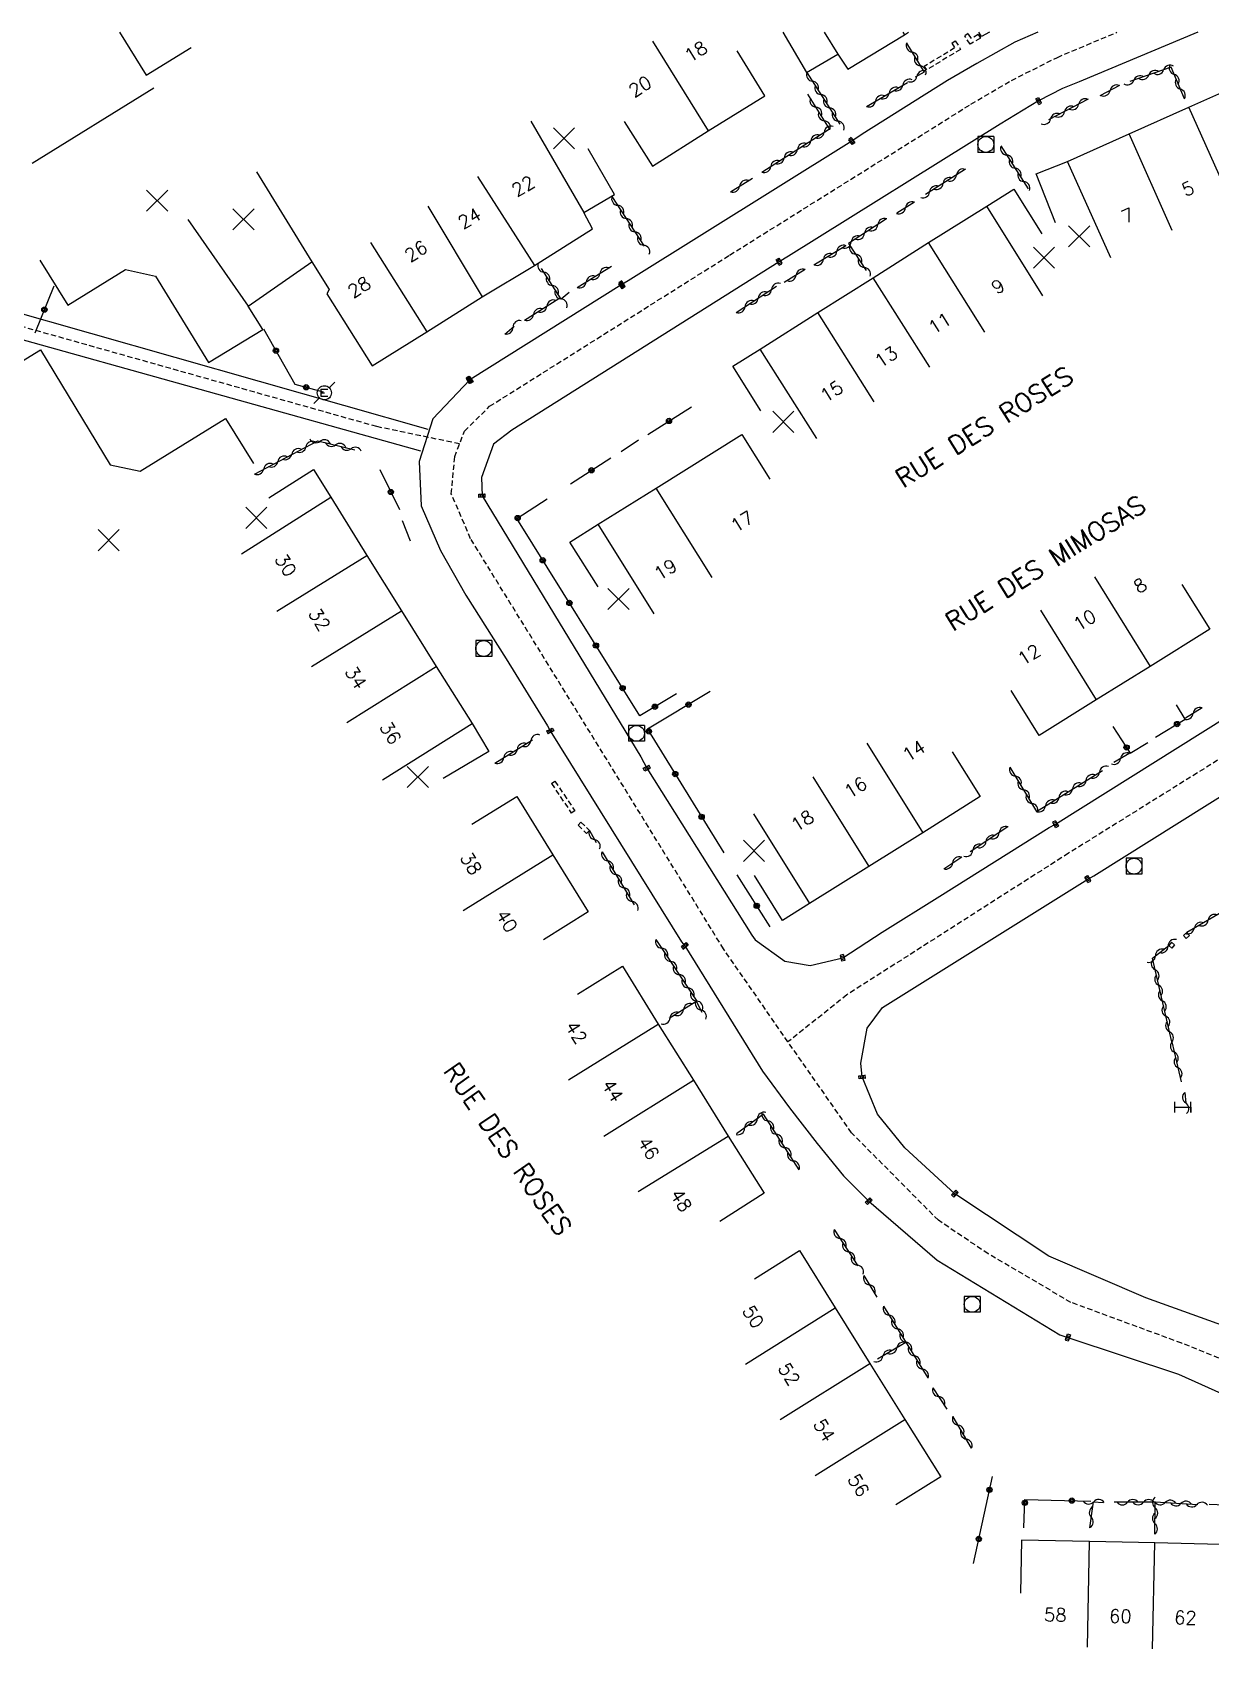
# Model space of a CAD drawing. Header units: millimetres. Extents: x 74999 to 76000, y 157000 to 158000.
# Drawn here: x 75259.1 to 75370.6, y 157847.1 to 158000 of the extents above; entities that cross this region are included whole.
import ezdxf
from ezdxf.enums import TextEntityAlignment as Align

# ---------------------------------------------------------------- set-up
doc = ezdxf.new("R2010")
doc.units = ezdxf.units.MM
doc.linetypes.add('DASHED', pattern=[0.75, 0.5, -0.25])
doc.layers.get('0').update_dxf_attribs({"linetype": 'CONTINUOUS'})
for name, color, linetype in [('w0001', 6, 'DASHED'), ('w0008', 7, 'CONTINUOUS'), ('W0100', 7, 'CONTINUOUS'), ('W0112', 1, 'DASHED'), ('W0310', 3, 'CONTINUOUS'), ('W0322', 7, 'CONTINUOUS'), ('w0400', 7, 'CONTINUOUS'), ('w0420', 7, 'CONTINUOUS'), ('W0471', 7, 'CONTINUOUS'), ('w0989', 7, 'CONTINUOUS'), ('W0991', 7, 'CONTINUOUS'), ('W1102', 7, 'CONTINUOUS'), ('W1474', 7, 'CONTINUOUS')]:
    doc.layers.add(name, color=color, linetype=linetype)
doc.styles.get("Standard").update_dxf_attribs({"font": 'romans.shx', "width": 0.85})

# ---------------------------------------------------------------- blocks, each defined once
blk = doc.blocks.new('t991o')
at = {"color": 0, "linetype": 'Continuous'}
for p, q in [((-1, 1), (1, -1)), ((-1, -1), (1, 1))]:
    blk.add_line(p, q, dxfattribs=at)
blk = doc.blocks.new('T400')
for p, q in [((-0.15, 0.3), (0.15, 0.3)), ((-0.15, -0.25), (-0.15, 0.3)), ((-0.15, 0.15), (0.15, 0.15)), ((-0.15, 0), (0.15, 0)), ((0.15, 0.3), (0.15, -0.25)), ((-0.15, -0.15), (0.15, -0.15)), ((-0.15, -0.25), (-0.15, -0.3)), ((-0.15, -0.3), (0.15, -0.3)), ((0.15, -0.3), (0.15, -0.25))]:
    blk.add_line(p, q)
blk = doc.blocks.new('T420')
for p, q in [((0.75, 0.75), (-0.75, 0.75)), ((-0.75, 0.75), (-0.75, -0.75)), ((0.75, 0.75), (0.75, -0.75)), ((0.75, -0.75), (-0.75, -0.75))]:
    blk.add_line(p, q)
blk.add_ellipse((0, 0), major_axis=(-0.53, 0.53), ratio=1, start_param=3.926991, end_param=10.210176)
blk = doc.blocks.new('T471')
for p, q in [((-0.333334, 0.333334), (-0.333334, -0.333334)), ((-0.333334, 0.333334), (0.333334, 0.333334)), ((-0.333334, 0), (0, 0)), ((0.500001, 0.500001), (1.000002, 1.000002)), ((-0.500001, -0.500001), (-1.000002, -1.000002)), ((-0.333334, -0.333334), (0.333334, -0.333334))]:
    blk.add_line(p, q)
blk.add_ellipse((0, 0), major_axis=(0.471405, 0.471405), ratio=1, start_param=5.4977871438, end_param=11.780972451)
blk = doc.blocks.new('T1474')
at = {"color": 0, "linetype": 'Continuous', "flags": 128}
for points in [[(-0.75, -0.5), (-0.75, 0.5)], [(-0.75, 0), (0.75, 0)], [(0.75, 0), (0.75, -0.5), (0.75, 0.5)]]:
    blk.add_lwpolyline(points, dxfattribs=at)
blk = doc.blocks.new('t310o')
at = {"color": 0, "linetype": 'Continuous'}
for centre, start, end in [((-0.5, 0.38), 216.8699, 323.1304), ((0.5, -0.37), 36.8699, 143.1303)]:
    blk.add_arc(centre, 0.625, start, end, dxfattribs=at)
blk = doc.blocks.new('t322o')
at = {"color": 0, "linetype": 'Continuous'}
for radius in [0.25, 0.15]:
    blk.add_circle((0, 0), radius, dxfattribs=at)

msp = doc.modelspace()

# ---------------------------------------------------------------- linework, layer by layer
at = {"layer": 'w0001'}
for points in [[(75299.53, 157961.08), (75291.71, 157962.71), (75256.52, 157972.63), (75252.83, 157974.15), (75250.43, 157976.05), (75235.69, 158000)], [(75374.12, 157873.5), (75367.82, 157876.03), (75357.34, 157879.89), (75349.52, 157884.48), (75344.81, 157887.65), (75336.61, 157895.91), (75330.59, 157904.52), (75324.5, 157913.31), (75300.58, 157952.11), (75298.75, 157956.37), (75299.08, 157959.87), (75299.99, 157962.29), (75302.37, 157964.63), (75325.07, 157978.93), (75347.88, 157993.2), (75351.72, 157995.45), (75356.06, 157997.63), (75361.67, 158000)], [(75405.87, 157954.49), (75398.52, 157948.2), (75376.3, 157934.33), (75357.11, 157922.36), (75336.15, 157908.97), (75330.59, 157904.52)]]:
    msp.add_lwpolyline(points, dxfattribs=at)
at = {"layer": 'w0008'}
for points in [[(75296.55, 157962.45), (75256.7, 157973.79), (75253.19, 157975.3), (75252.9, 157975.47), (75251.04, 157977.24), (75249.19, 157980.02), (75236.99, 158000)], [(75369.34, 158000), (75358.11, 157995.32), (75356.54, 157994.68), (75354.29, 157993.51), (75350.64, 157991.33), (75330.65, 157978.82), (75329.74, 157978.3), (75304.48, 157962.37), (75302.74, 157961.06), (75301.61, 157957.9), (75301.66, 157956.17), (75316.68, 157931.49), (75317.24, 157930.41), (75327.17, 157914.63), (75327.48, 157914.18), (75330.29, 157912.16), (75332.68, 157911.75), (75335.76, 157912.47), (75339.51, 157914.9), (75344.96, 157918.29), (75355.29, 157924.8), (75355.88, 157925.11), (75374.54, 157936.8)], [(75354.2, 158000), (75352.04, 157999.06), (75348.44, 157997.06), (75345.68, 157995.44), (75337.59, 157990.37), (75336.62, 157989.71), (75315.48, 157976.5), (75314.89, 157976.15)], [(75314.89, 157976.15), (75300.52, 157967.13), (75297.02, 157963.46), (75295.72, 157959.42), (75295.9, 157955.22), (75297.73, 157950.98), (75300.14, 157946.77), (75303.93, 157940.75), (75307.86, 157934.41), (75308.1, 157933.93), (75320.52, 157913.99), (75320.83, 157913.61), (75328.18, 157901.76), (75330.74, 157898.3), (75333.34, 157894.92), (75335.83, 157891.87), (75338.22, 157889.46), (75344.71, 157883.89), (75356.31, 157876.81), (75357.06, 157876.57), (75367.51, 157873.1), (75377.46, 157868.61)], [(75252.39, 157972.99), (75255.65, 157971.65), (75295.84, 157960.43)], [(75374.78, 157876.59), (75364.44, 157880.31), (75355.25, 157884.25), (75346.36, 157890.17), (75341.64, 157894.49), (75339.04, 157897.68), (75337.61, 157901.21), (75337.47, 157902.52), (75338.09, 157905.83), (75339.52, 157907.79), (75358.94, 157919.92), (75359.52, 157920.24), (75378.06, 157931.86)]]:
    msp.add_lwpolyline(points, dxfattribs=at)
at = {"layer": 'W0100'}
for p, q in [((75267.39, 158000), (75269.9, 157995.94)), ((75269.9, 157995.94), (75274.16, 157998.56))]:
    msp.add_line(p, q, dxfattribs=at)
for points in [[(75330.09, 158000), (75332.35, 157996.2), (75335.3, 157997.95), (75336.25, 157996.51), (75341.6, 157999.75), (75341.99, 158000)], [(75355.88, 157981.97), (75354.07, 157986.63), (75357.02, 157987.78), (75362.85, 157990.4), (75368.5, 157992.92), (75374.16, 157995.45), (75380.04, 157998.14), (75382.87, 157999.3), (75384.76, 157994.67)], [(75315.11, 157991.56), (75317.79, 157987.34), (75323.04, 157990.67), (75328.41, 157993.99), (75325.78, 157998.25)], [(75259.86, 157978.46), (75262.48, 157974.2), (75267.95, 157977.57), (75270.79, 157976.95), (75275.79, 157968.76), (75280.92, 157971.9), (75279.56, 157974.09), (75285.58, 157978.3), (75287.19, 157975.67), (75286.97, 157975.28), (75291.26, 157968.47), (75296.45, 157971.68), (75301.67, 157974.98), (75306.62, 157977.94), (75312.09, 157981.43), (75311.28, 157982.96), (75314.2, 157984.65), (75311.69, 157988.98)], [(75328.02, 157964.19), (75325.38, 157968.43), (75327.95, 157970.04), (75333.41, 157973.5), (75338.64, 157976.79), (75343.87, 157980.11), (75349.38, 157983.56), (75351.94, 157985.17), (75354.6, 157980.93)], [(75255.63, 157967.37), (75259.9, 157969.96), (75266.51, 157959.09), (75269.32, 157958.49), (75277.41, 157963.48), (75280.04, 157959.22)], [(75312.64, 157947.56), (75309.95, 157951.78), (75312.64, 157953.49), (75318.11, 157956.9), (75326.22, 157961.98), (75328.87, 157957.74)], [(75281.49, 157955.97), (75285.71, 157958.65), (75287.37, 157956.04), (75290.78, 157950.52), (75294.03, 157945.29), (75297.33, 157940.04), (75300.73, 157934.64), (75302.29, 157931.98), (75297.98, 157929.44)], [(75367.84, 157947.79), (75370.49, 157943.55), (75364.83, 157940.01), (75359.74, 157936.86), (75354.33, 157933.5), (75351.69, 157937.75)], [(75346.1, 157931.95), (75348.76, 157927.72), (75343.33, 157924.3), (75338.24, 157921.12), (75332.63, 157917.61), (75330.08, 157916.02), (75327.43, 157920.26)], [(75300.69, 157925.1), (75304.94, 157927.73), (75308.36, 157922.21), (75311.71, 157916.82), (75307.46, 157914.18)], [(75310.68, 157909.03), (75314.93, 157911.67), (75318.32, 157906.21), (75321.64, 157900.91), (75324.92, 157895.62), (75328.35, 157890.22), (75324.13, 157887.54)], [(75327.42, 157882.13), (75331.67, 157884.78), (75335.05, 157879.36), (75338.33, 157874.1), (75341.64, 157868.81), (75345.04, 157863.38), (75340.8, 157860.73)], [(75377.78, 157851.82), (75377.92, 157856.82), (75371.5, 157857), (75365.29, 157857.14), (75359.1, 157857.28), (75352.68, 157857.4), (75352.58, 157852.4)]]:
    msp.add_lwpolyline(points, dxfattribs=at)
at = {"layer": 'W0112'}
for p, q in [((75346.07, 157998.99), (75346.41, 157999.2)), ((75347.63, 157999.88), (75347.3, 157999.66)), ((75348.58, 157999.79), (75348.79, 157999.45)), ((75343.48, 157996.78), (75343.69, 157996.44)), ((75308.22, 157928.96), (75308.55, 157929.18)), ((75308.22, 157928.96), (75310.1, 157926.17)), ((75308.55, 157929.18), (75310.43, 157926.39)), ((75310.43, 157926.39), (75310.1, 157926.17)), ((75311.01, 157925.31), (75310.74, 157925.02)), ((75310.74, 157925.02), (75311.54, 157924.24)), ((75311.01, 157925.31), (75311.82, 157924.53)), ((75311.82, 157924.53), (75311.54, 157924.24)), ((75366.84, 157913.95), (75366.59, 157913.63)), ((75366.59, 157913.63), (75366.9, 157913.38)), ((75366.84, 157913.95), (75367.15, 157913.7)), ((75367.15, 157913.7), (75366.9, 157913.38)), ((75368.29, 157914.88), (75367.98, 157914.6)), ((75367.98, 157914.6), (75368.25, 157914.3)), ((75368.56, 157914.58), (75368.25, 157914.3)), ((75368.29, 157914.88), (75368.56, 157914.58))]:
    msp.add_line(p, q, dxfattribs=at)
for points in [[(75346.41, 157999.2), (75346.9, 157998.39), (75343.69, 157996.44)], [(75348.79, 157999.45), (75347.82, 157998.87), (75347.3, 157999.66)], [(75348.58, 157999.79), (75347.94, 157999.41), (75347.63, 157999.88)], [(75346.07, 157998.99), (75346.35, 157998.52), (75343.48, 157996.78)]]:
    msp.add_lwpolyline(points, dxfattribs=at)
at = {"layer": 'W0310'}
for p, q in [((75332.36, 157996.21), (75335.49, 157991.33)), ((75338.01, 157992.99), (75341.9, 157995.26)), ((75361.93, 157994.96), (75360.08, 157993.99)), ((75358.96, 157993.67), (75355.21, 157991.72)), ((75350.72, 157989.25), (75353.31, 157985.21)), ((75347.37, 157987.05), (75343.6, 157984.67)), ((75325.16, 157984.92), (75327.24, 157986.21)), ((75313.94, 157984.48), (75316.98, 157979.78)), ((75342.54, 157983.93), (75340.87, 157982.9)), ((75336.07, 157979.82), (75333.04, 157977.99)), ((75310.67, 157975.86), (75313.91, 157977.89)), ((75332.21, 157977.58), (75330.24, 157976.35)), ((75305.69, 157972.78), (75308.91, 157974.82)), ((75325.69, 157973.51), (75329.51, 157976)), ((75303.8, 157971.47), (75304.71, 157972.2)), ((75369.74, 157936.12), (75368.18, 157935.15)), ((75302.88, 157930.89), (75306.42, 157933.1)), ((75351.57, 157930.49), (75354.1, 157926.32)), ((75362.9, 157931.82), (75361.39, 157930.95)), ((75354.1, 157926.32), (75360.32, 157930.2)), ((75311.82, 157924.53), (75312.45, 157923.38)), ((75351.39, 157924.86), (75347.81, 157922.49)), ((75313.01, 157922.5), (75316.05, 157917.49)), ((75345.32, 157920.9), (75347.02, 157922.01)), ((75373.78, 157918.05), (75368.29, 157914.88)), ((75321.87, 157908.43), (75322.44, 157907.35)), ((75366.9, 157904.52), (75367.78, 157900.74)), ((75368.1, 157899.74), (75368.2, 157898.72)), ((75334.97, 157886.77), (75337.2, 157883.33)), ((75337.76, 157882.42), (75338.98, 157880.38)), ((75339.63, 157879.52), (75343.82, 157872.75)), ((75341.73, 157876.09), (75339.05, 157874.51)), ((75344.28, 157871.82), (75345.6, 157869.8)), ((75347.95, 157866.11), (75346.22, 157869.06)), ((75365.2, 157861), (75361.44, 157860.99)), ((75372.69, 157860.67), (75370.42, 157860.76))]:
    msp.add_line(p, q, dxfattribs=at)
for points in [[(75349.63, 158000), (75348.88, 157999.59), (75348.64, 158000)], [(75341.81, 157998.99), (75343.46, 157996.22), (75342.61, 157995.75)], [(75368.08, 157993.71), (75366.82, 157996.71), (75362.91, 157995.34)], [(75328.12, 157986.77), (75334.51, 157990.87), (75332.47, 157994.15)], [(75328.12, 157986.77), (75334.51, 157990.87), (75332.47, 157994.15)], [(75339.91, 157982.36), (75336.32, 157980.02), (75337.98, 157977.49)], [(75309.91, 157975.4), (75309.15, 157974.78), (75307.27, 157977.67)], [(75280.13, 157958.23), (75286.12, 157961.38), (75289.64, 157960.53)], [(75318.1, 157914.21), (75321.96, 157908.38), (75319.34, 157906.73)], [(75366.89, 157904.52), (75365.06, 157912.45), (75366.59, 157913.63)], [(75331.66, 157892.42), (75328.28, 157897.7), (75325.73, 157895.82)], [(75359.13, 157858.58), (75359.47, 157861.03), (75360.39, 157860.97)], [(75365.27, 157857.96), (75365.32, 157861.02), (75369.33, 157860.76)]]:
    msp.add_lwpolyline(points, dxfattribs=at)
at = {"layer": 'W0322'}
for p, q in [((75259.12, 157987.63), (75270.64, 157994.74)), ((75259.39, 157971.57), (75261.19, 157976.02)), ((75317.33, 157961.98), (75321.45, 157964.58)), ((75314.8, 157960.36), (75316.44, 157961.47)), ((75310.01, 157957.29), (75313.85, 157959.76)), ((75292, 157958.67), (75293.85, 157954.86)), ((75294.12, 157953.82), (75294.86, 157951.91)), ((75328.91, 157915.39), (75325.78, 157920.31)), ((75348.13, 157855.2), (75349.92, 157863.43))]:
    msp.add_line(p, q, dxfattribs=at)
for points in [[(75280.99, 157971.96), (75283.97, 157966.72), (75286.64, 157965.99)], [(75320.05, 157937.44), (75316.58, 157935.37), (75304.94, 157954.01), (75307.82, 157955.87)], [(75323.22, 157937.65), (75317.31, 157934.09), (75324.52, 157922.4)], [(75365.35, 157933.35), (75368.16, 157935.06), (75367.34, 157936.41)], [(75361.3, 157934.35), (75362.96, 157931.83), (75364.6, 157932.84)], [(75352.89, 157858.56), (75353, 157861.25), (75359.23, 157861.09)]]:
    msp.add_lwpolyline(points, dxfattribs=at)
at = {"layer": 'W1102'}
for p, q in [((75317.77, 157999.17), (75323.04, 157990.67)), ((75334, 158000), (75335.3, 157997.95)), ((75341.44, 158000), (75341.6, 157999.75)), ((75306.26, 157991.61), (75311.28, 157982.96)), ((75372.58, 157983.79), (75368.5, 157992.92)), ((75366.91, 157981.27), (75362.85, 157990.4)), ((75361.12, 157978.66), (75357.02, 157987.78)), ((75280.32, 157986.8), (75285.58, 157978.3)), ((75301.24, 157986.37), (75306.62, 157977.94)), ((75296.53, 157983.55), (75301.67, 157974.98)), ((75354.69, 157975.09), (75349.38, 157983.56)), ((75273.83, 157982.29), (75279.56, 157974.09)), ((75291.11, 157980.13), (75296.45, 157971.68)), ((75349.19, 157971.64), (75343.87, 157980.11)), ((75344, 157968.34), (75338.64, 157976.79)), ((75338.73, 157965.04), (75333.41, 157973.5)), ((75333.31, 157961.6), (75327.95, 157970.04)), ((75323.42, 157948.43), (75318.11, 157956.9)), ((75278.93, 157950.68), (75287.37, 157956.04)), ((75317.94, 157945.01), (75312.64, 157953.49)), ((75282.27, 157945.27), (75290.78, 157950.52)), ((75359.57, 157948.51), (75364.83, 157940.01)), ((75285.54, 157940.01), (75294.03, 157945.29)), ((75354.46, 157945.36), (75359.74, 157936.86)), ((75288.86, 157934.72), (75297.33, 157940.04)), ((75292.26, 157929.31), (75300.73, 157934.64)), ((75338.03, 157932.78), (75343.33, 157924.3)), ((75332.94, 157929.6), (75338.24, 157921.12)), ((75327.32, 157926.09), (75332.63, 157917.61)), ((75299.86, 157916.94), (75308.36, 157922.21)), ((75309.82, 157900.94), (75318.32, 157906.21)), ((75313.17, 157895.6), (75321.64, 157900.91)), ((75316.41, 157890.36), (75324.92, 157895.62)), ((75326.57, 157874.06), (75335.05, 157879.36)), ((75329.85, 157868.81), (75338.33, 157874.1)), ((75333.16, 157863.51), (75341.64, 157868.81)), ((75358.91, 157847.28), (75359.1, 157857.28)), ((75365.06, 157847.14), (75365.29, 157857.14))]:
    msp.add_line(p, q, dxfattribs=at)

# ---------------------------------------------------------------- block references
at = {"layer": 'W0310'}
for p, rotation in [((75342.32, 157998.13), 300.8598889878319), ((75343.09, 157996.84), 300.8598889878319), ((75332.9, 157995.37), 302.7417347606096), ((75342.78, 157995.85), 208.803079069764), ((75364.7, 157995.97), 199.2261202992134), ((75366.11, 157996.46), 199.2261202992134), ((75367.11, 157996.02), 112.8259408044733), ((75333.71, 157994.11), 302.7417347606096), ((75340.17, 157994.25), 30.22728396371744), ((75341.46, 157995.01), 30.22728396371744), ((75361.04, 157994.5), 207.595183950136), ((75363.28, 157995.47), 199.2261202992134), ((75367.69, 157994.64), 112.8259408044733), ((75333.24, 157992.92), 121.8339423493575), ((75334.52, 157992.85), 302.7417347606096), ((75338.87, 157993.49), 30.22728396371744), ((75356.74, 157992.51), 207.4691671114184), ((75358.07, 157993.2), 207.4691671114184), ((75334.03, 157991.64), 121.8339423493575), ((75335.33, 157991.59), 302.7417347606096), ((75355.41, 157991.82), 207.4691671114184), ((75332.75, 157989.74), 32.69755408657265), ((75334.01, 157990.55), 32.69755408657265), ((75330.22, 157988.12), 32.69755408657265), ((75331.49, 157988.93), 32.69755408657265), ((75351.26, 157988.4), 302.7122061214149), ((75328.96, 157987.31), 32.69755408657265), ((75346.52, 157986.51), 212.1936517517617), ((75352.07, 157987.14), 302.7122061214149), ((75326.01, 157985.44), 31.8515614705019), ((75343.98, 157984.92), 212.1936517517617), ((75345.25, 157985.71), 212.1936517517617), ((75352.88, 157985.88), 302.7122061214149), ((75314.49, 157983.64), 302.8804973169438), ((75341.69, 157983.41), 211.6189160369884), ((75315.3, 157982.38), 302.8804973169438), ((75339.08, 157981.82), 213.0759449844566), ((75316.12, 157981.12), 302.8804973169438), ((75316.93, 157979.86), 302.8804973169438), ((75336.56, 157980.18), 213.0759449844566), ((75337.82, 157981), 213.0759449844566), ((75335.22, 157979.31), 211.2270870910833), ((75336.98, 157979.01), 303.3120068709061), ((75307.51, 157977.31), 122.9891380186804), ((75312.79, 157977.18), 31.93714041179373), ((75331.36, 157977.05), 211.9424008861147), ((75333.93, 157978.53), 211.2270870910833), ((75337.8, 157977.76), 303.3120068709061), ((75308.32, 157976.05), 122.9891380186804), ((75311.51, 157976.39), 31.93714041179373), ((75329.04, 157975.69), 33.07979267083944), ((75307.8, 157974.11), 32.32052299457676), ((75309.14, 157974.79), 122.9891380186804), ((75326.53, 157974.05), 33.07979267083944), ((75327.78, 157974.87), 33.07979267083944), ((75306.53, 157973.31), 32.32052299457676), ((75304.59, 157972.1), 38.65980825409009), ((75285, 157960.79), 27.7214479646235), ((75286.35, 157961.32), 346.4310949220135), ((75287.81, 157960.97), 346.4310949220135), ((75289.27, 157960.62), 346.4310949220135), ((75282.35, 157959.4), 27.7214479646235), ((75283.67, 157960.1), 27.7214479646235), ((75281.02, 157958.7), 27.7214479646235), ((75368.89, 157935.59), 211.7935839977023), ((75306.28, 157933.01), 31.95727669167096), ((75303.73, 157931.42), 31.95727669167096), ((75305, 157932.21), 31.95727669167096), ((75362.03, 157931.32), 210.088124223093), ((75352.09, 157929.64), 301.2597569187757), ((75360.04, 157930.03), 31.99370304556475), ((75352.87, 157928.36), 301.2597569187757), ((75357.49, 157928.44), 31.99370304556475), ((75358.77, 157929.24), 31.99370304556475), ((75353.65, 157927.08), 301.2597569187757), ((75354.95, 157926.85), 31.99370304556475), ((75356.22, 157927.65), 31.99370304556475), ((75312.3, 157923.65), 298.5088902369264), ((75350.56, 157924.31), 213.4899756238577), ((75348.06, 157922.65), 213.4899756238577), ((75349.31, 157923.48), 213.4899756238577), ((75313.52, 157921.65), 301.2785638310246), ((75314.3, 157920.36), 301.2785638310246), ((75346.16, 157921.45), 33.16482122380476), ((75315.08, 157919.08), 301.2785638310246), ((75315.86, 157917.8), 301.2785638310246), ((75370.31, 157916.04), 210.0252465931546), ((75369.01, 157915.29), 210.0252465931546), ((75318.65, 157913.38), 303.5197968221628), ((75366.53, 157913.58), 37.6462686341443), ((75319.48, 157912.13), 303.5197968221628), ((75365.34, 157912.67), 37.6462686341443), ((75365.32, 157911.34), 103.0003161751167), ((75320.31, 157910.88), 303.5197968221628), ((75321.13, 157909.63), 303.5197968221628), ((75365.65, 157909.88), 103.0003161751167), ((75321.96, 157908.38), 303.5197968221628), ((75365.99, 157908.41), 103.0003161751167), ((75319.43, 157906.78), 212.1464220819295), ((75320.7, 157907.58), 212.1464220819295), ((75322.34, 157907.55), 297.5726299308865), ((75366.33, 157906.95), 103.0003161751167), ((75366.67, 157905.49), 103.0003161751167), ((75367.12, 157903.54), 283.1907162419436), ((75367.47, 157902.08), 283.1907162419436), ((75368.19, 157898.75), 275.2398650651753), ((75326.48, 157896.37), 216.4356420650221), ((75327.69, 157897.26), 216.4356420650221), ((75328.69, 157897.05), 122.6836393727726), ((75329.5, 157895.79), 122.6836393727726), ((75330.31, 157894.52), 122.6836393727726), ((75331.12, 157893.26), 122.6836393727726), ((75335.51, 157885.93), 302.9121737822022), ((75336.33, 157884.67), 302.9121737822022), ((75337.14, 157883.41), 302.9121737822022), ((75338.28, 157881.56), 300.8561826236621), ((75340.15, 157878.67), 301.7573843804502), ((75340.94, 157877.39), 301.7573843804502), ((75341.73, 157876.12), 301.7573843804502), ((75339.57, 157874.82), 210.637601769037), ((75340.87, 157875.58), 210.637601769037), ((75342.52, 157874.84), 301.7573843804502), ((75343.31, 157873.57), 301.7573843804502), ((75344.83, 157870.98), 303.2098863862361), ((75346.69, 157868.27), 120.4433597842312), ((75347.45, 157866.97), 120.4433597842312), ((75359.5, 157861.03), 356.1612737450896), ((75359.27, 157859.58), 82.17514925978548), ((75362.7, 157860.99), 180.1523458441892), ((75364.2, 157861), 180.1523458441892), ((75365.31, 157860.46), 89.02744981348049), ((75366.26, 157860.96), 356.2580691830783), ((75367.75, 157860.86), 356.2580691830783), ((75369.25, 157860.76), 356.2580691830783), ((75365.29, 157858.96), 89.02744981348049)]:
    msp.add_blockref('t310o', p, dxfattribs=dict(at, rotation=rotation))
at = {"layer": 'W0322'}
for p, rotation in [((75260.28, 157973.77), 68.02790979427752), ((75282.17, 157969.89), 299.6469918760931), ((75285.03, 157966.43), 344.5800026864292), ((75319.34, 157963.25), 32.31704429592639), ((75312.01, 157958.58), 32.77148778534535), ((75293.03, 157956.53), 295.9058017353108), ((75305.03, 157954.07), 32.90617845829667), ((75307.4, 157950.07), 121.9697206072172), ((75309.92, 157946.04), 121.9697206072172), ((75312.43, 157942.01), 121.9697206072172), ((75314.95, 157937.98), 121.9697206072172), ((75318.01, 157936.22), 210.8567775442936), ((75321.18, 157936.42), 211.047765597661), ((75317.43, 157933.89), 301.6680143946947), ((75367.38, 157934.58), 31.27952495814175), ((75362.61, 157932.37), 303.3946650847528), ((75319.93, 157929.85), 301.6680143946947), ((75322.42, 157925.81), 301.6680143946947), ((75327.63, 157917.39), 122.5012728946213), ((75349.64, 157862.16), 77.71170522890668), ((75352.99, 157860.93), 87.5972507213525), ((75357.43, 157861.14), 358.4643559130919), ((75348.63, 157857.52), 77.71170522890668)]:
    msp.add_blockref('t322o', p, dxfattribs=dict(at, rotation=rotation))
at = {"layer": 'w0400'}
for p, rotation in [((75354.29, 157993.51), 27.32764042892034), ((75336.62, 157989.71), 213.9061426757506), ((75329.74, 157978.3), 29.74282952446612), ((75314.87, 157976.09), 212.9767784942682), ((75314.89, 157976.15), 210.6019566460415), ((75300.44, 157967.12), 212.0843161703548), ((75300.52, 157967.13), 211.9874811322141), ((75301.66, 157956.17), 91.60824626383663), ((75308.1, 157933.93), 296.2412182013289), ((75317.24, 157930.41), 117.4824136194604), ((75355.88, 157925.11), 208.1942130150464), ((75358.94, 157919.92), 28.96776485414634), ((75320.83, 157913.61), 308.6222238135006), ((75335.76, 157912.47), 193.1000457419284), ((75337.61, 157901.21), 96.26075763347042), ((75338.22, 157889.46), 314.7666276344098), ((75346.36, 157890.17), 137.5732387580827), ((75357.06, 157876.57), 342.0885804675615)]:
    msp.add_blockref('T400', p, dxfattribs=dict(at, rotation=rotation))
at = {"layer": 'w0420'}
for p in [(75349.3, 157989.4), (75301.82, 157941.73), (75316.27, 157933.7), (75363.31, 157921.14), (75348.01, 157879.71)]:
    msp.add_blockref('T420', p, dxfattribs=at)
at = {"layer": 'W0471'}
msp.add_blockref('T471', (75286.75, 157965.91), dxfattribs=at)
at = {"layer": 'W0991'}
for p in [(75309.41, 157989.97), (75270.94, 157984.08), (75279.1, 157982.31), (75358.12, 157980.7), (75354.79, 157978.69), (75330.15, 157963.16), (75280.32, 157954.08), (75266.35, 157951.97), (75314.56, 157946.41), (75295.59, 157929.57), (75327.37, 157922.59)]:
    msp.add_blockref('t991o', p, dxfattribs=at)
at = {"layer": 'W1474'}
msp.add_blockref('T1474', (75367.92, 157898.36), dxfattribs=at)

# ---------------------------------------------------------------- texts
at = {"layer": 'w0989'}
for s, rotation, p in [('RUE DES ROSES', 32.0354, (75349.15, 157962.69)), ('RUE DES MIMOSAS', 32.0354, (75354.93, 157949.81)), ('RUE DES ROSES', 304.6892, (75304.1, 157894.4))]:
    msp.add_text(s, height=1.75, rotation=rotation, dxfattribs=at).set_placement(p, align=Align.MIDDLE)
at = {"layer": 'W0991'}
for s, rotation, p in [('18', 31.7485, (75321.88, 157998.18)), ('20', 32.4199, (75316.61, 157994.88)), ('22', 30.9465, (75305.55, 157985.47)), ('5', 23.954, (75368.4, 157985.21)), ('24', 30.9457, (75300.47, 157982.42)), ('7', 24.2269, (75362.72, 157982.67)), ('26', 32.2917, (75295.41, 157979.3)), ('28', 32.2905, (75290.04, 157975.9)), ('9', 32.1187, (75350.45, 157975.97)), ('11', 32.3896, (75344.93, 157972.49)), ('13', 32.1402, (75339.87, 157969.3)), ('15', 32.4095, (75334.71, 157966.04)), ('17', 32.0561, (75326.25, 157953.74)), ('30', 301.6965, (75283.1, 157949.62)), ('19', 31.9514, (75319, 157949.2)), ('8', 32.03, (75363.89, 157947.68)), ('32', 301.8611, (75286.29, 157944.48)), ('10', 31.7269, (75358.64, 157944.41)), ('12', 31.8014, (75353.38, 157941.15)), ('34', 302.1147, (75289.73, 157938.97)), ('36', 302.1969, (75293.01, 157933.75)), ('14', 32.1514, (75342.49, 157932.05)), ('16', 32.0094, (75336.98, 157928.59)), ('18', 31.9971, (75331.95, 157925.44)), ('38', 301.7998, (75300.63, 157921.39)), ('40', 301.8407, (75304, 157915.97)), ('42', 301.7969, (75310.57, 157905.42)), ('44', 302.0938, (75314.01, 157899.9)), ('46', 301.7602, (75317.4, 157894.47)), ('48', 302.4487, (75320.5, 157889.52)), ('50', 301.9978, (75327.31, 157878.53)), ('52', 301.9495, (75330.7, 157873.1)), ('54', 302.0219, (75334.02, 157867.79)), ('56', 302.0366, (75337.27, 157862.59)), ('58', 358.9108, (75355.87, 157850.34)), ('60', 358.6905, (75362.02, 157850.21)), ('62', 358.7056, (75368.17, 157850.07))]:
    msp.add_text(s, height=1.25, rotation=rotation, dxfattribs=at).set_placement(p, align=Align.MIDDLE)

doc.saveas('drawing.dxf')
